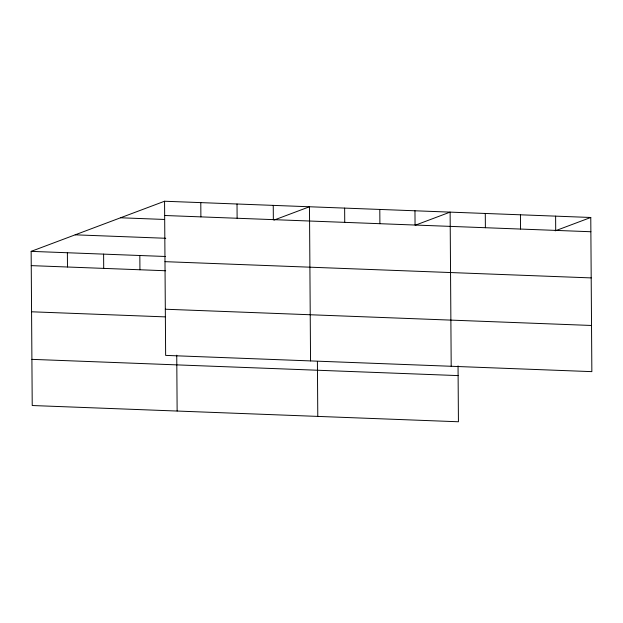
<?xml version="1.0" encoding="UTF-8"?>
<svg xmlns="http://www.w3.org/2000/svg" width="623" height="623" viewBox="0 0 623 623"><rect width="100%" height="100%" fill="white"/><g stroke="black" fill="none" stroke-linecap="round" stroke-linejoin="round"><path stroke-width="0.93" d="M458.045 365.888L458.435 421.763L32.225 405.518L31.15 251.365L164.565 201.237L590.775 217.482L591.85 371.635L165.64 355.39L164.565 201.237M273.918 220.121L309.475 206.758L310.55 360.919M415.409 225.16L450.125 212.116L451.2 366.277M555.218 230.837L590.775 217.482M164.659 215.496L590.877 231.74M120.535 217.777L164.394 219.452M75.173 234.824L165.749 238.274M31.15 251.365L165.578 256.489M164.986 261.66L591.196 277.905M31.251 265.624L165.671 270.748M165.313 309.226L591.531 325.471M31.571 311.788L165.04 316.873M31.905 359.354L458.115 375.599M555.615 216.142L555.708 230.401M520.446 214.803L520.548 229.062M485.286 213.463L485.387 227.722M414.965 210.776L415.058 225.043M379.796 209.437L379.898 223.704M344.636 208.098L344.737 222.364M317.403 361.504L317.785 416.405M273.248 205.38L273.349 219.639M237.02 204.001L237.122 218.26M200.793 202.615L200.886 216.882M176.745 355.172L177.134 411.04M139.832 255.508L139.934 269.767M103.605 254.122L103.706 268.388M67.377 252.743L67.479 267.002"/></g></svg>
